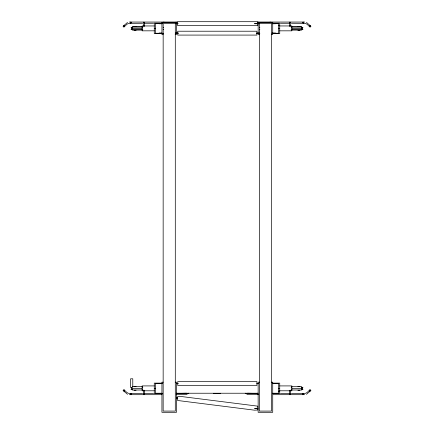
<?xml version="1.0" encoding="UTF-8"?>
<svg xmlns="http://www.w3.org/2000/svg" width="434" height="434" viewBox="0 0 434 434"><rect width="100%" height="100%" fill="white"/><g stroke="black" fill="none" stroke-linecap="round" stroke-linejoin="round"><path stroke-width="0.65" d="M123.522 26.105L123.826 25.579L124.433 25.579M131.404 22.66L130.791 23.268L130.184 22.66M143.432 26.507L143.735 22.134L144.571 22.356L144.348 23.186M176.475 22.964L176.253 22.134L175.423 22.356M124.656 390.942L124.433 390.112L123.603 390.334L123.826 391.164L124.433 391.164M144.652 390.237L144.571 394.387L143.735 394.609L143.513 393.779M176.475 394.387L176.557 393.106M289.348 26.507L289.348 22.66L289.955 22.053L290.568 22.66L290.568 26.507M303.816 22.66L303.209 23.268L302.596 22.66M309.344 25.801L309.567 26.631L310.174 26.631M258.355 394.609L257.747 394.609L257.525 393.779M290.568 390.237L290.265 394.609L289.429 394.387L289.652 393.557M131.741 28.926L131.676 29.431M131.741 388.886L131.676 389.39M302.259 27.857L302.324 27.353M302.259 387.817L302.324 387.312M130.265 22.356L130.791 22.053L131.323 22.356M163.276 22.356L163.808 22.053L164.334 22.356M257.525 22.356L258.051 22.053L258.577 22.356M269.666 22.356L270.192 22.053L270.724 22.356M302.677 22.356L303.209 22.053L303.735 22.356M130.265 393.779L130.791 393.475L131.323 393.779M131.323 394.387L130.791 394.69L130.265 394.387M302.677 393.779L303.209 393.475L303.735 393.779M303.735 394.387L303.209 394.69L302.677 394.387M188.806 393.188L186.11 394.598L176.15 394.69M127.542 22.4L123.061 26.295L123.912 27.168L126.847 24.299L128.659 23.338L142.602 23.268M306.458 394.343L310.939 390.448L310.088 389.575L307.153 392.444L305.341 393.405L291.398 393.475M186.517 393.199L176.15 393.475M309.567 25.579L310.174 25.579L310.478 26.105M256.494 408.269L254.557 408.378L258.165 408.833M129.305 22.053L177.365 22.053M258.463 22.053L304.695 22.053M162.278 23.159L154.271 23.159L154.271 33.624L162.278 33.624M272.389 23.159L279.729 23.159L279.729 33.624L272.389 33.624M144.43 23.268L153.582 23.268M176.15 23.268L177.365 23.268M280.418 23.268L289.57 23.268M291.398 23.268L305.341 23.338L307.153 24.299L310.088 27.168L310.939 26.295L306.458 22.4M162.251 23.512L155.497 23.512L155.497 33.272L162.251 33.272M177.994 23.512L163.157 23.512L163.157 411.079L175.293 411.079L175.293 23.512M254.557 23.512L271.505 23.512L271.505 411.079L259.369 411.079L259.369 23.512M272.047 23.512L278.503 23.512L278.503 33.272L272.047 33.272M159.104 23.756L161.969 23.756M175.293 23.756L177.994 23.756M254.557 23.756L259.369 23.756M272.047 23.756L275.557 23.756M278.503 25.59L279.729 25.59M154.276 25.953L142.168 25.953L142.168 30.83L154.276 30.83M279.724 25.953L291.832 25.953L291.832 30.83L279.724 30.83M134.041 26.458L136.075 26.458M297.925 26.458L299.959 26.458M142.347 26.734L132.283 26.734L132.283 30.049L142.347 30.049M291.653 26.734L301.717 26.734L301.717 30.049L291.653 30.049M132.283 27.049L142.347 27.049M291.653 27.049L301.717 27.049M142.851 27.288L142.195 27.288L142.2 26.903M291.149 27.288L291.805 27.288L291.8 26.903M132.663 27.353L130.997 27.353L131.339 27.624L131.339 29.159L130.997 29.431L132.663 29.431M301.337 27.353L303.003 27.353L302.661 27.624L302.661 29.159L303.003 29.431L301.337 29.431M163.157 27.456L163.645 27.456M259.369 27.456L259.858 27.456M132.283 28.389L142.195 28.389M154.271 28.389L155.605 28.389M278.395 28.389L279.729 28.389M291.805 28.389L301.717 28.389M163.157 29.328L163.645 29.328M259.369 29.328L259.858 29.328M142.851 29.496L142.195 29.496L142.2 29.881M291.149 29.496L291.805 29.496L291.8 29.881M132.283 29.734L142.347 29.734M291.653 29.734L301.717 29.734M134.041 30.326L136.075 30.326M297.925 30.326L299.959 30.326M159.104 33.027L161.969 33.027M175.293 33.027L178.298 33.027M256.668 33.027L259.369 33.027M272.047 33.027L275.557 33.027M163.157 33.272L163.645 33.272M175.293 33.272L178.477 33.272M256.668 33.272L259.858 33.272M163.26 34.492L161.936 34.492L161.936 22.291L176.513 22.291L176.513 34.492L175.19 34.492M259.472 34.492L258.149 34.492L258.149 22.291L272.726 22.291L272.726 34.492L271.396 34.492M163.26 382.17L161.936 382.17L161.936 412.3L176.513 412.3L176.513 382.17L175.19 382.17M259.472 382.17L258.149 382.17L258.149 412.3L272.726 412.3L272.726 382.17L271.396 382.17M162.278 383.119L154.271 383.119L154.271 393.584L162.278 393.584M272.389 383.119L279.729 383.119L279.729 393.584L272.389 393.584M176.513 383.39L177.734 383.39L177.734 381.578L256.928 381.578L256.928 383.39L258.149 383.39M162.251 383.472L155.497 383.472L155.497 393.231L162.251 393.231M176.448 383.472L178.477 383.472M256.879 383.472L258.23 383.472M272.422 383.472L278.503 383.472L278.503 393.231L272.422 393.231M176.513 383.634L177.734 383.634L177.734 385.446L256.928 385.446L256.928 383.634L258.149 383.634M154.276 385.913L142.168 385.913L142.168 390.79L154.276 390.79M279.724 385.913L291.832 385.913L291.832 390.79L279.724 390.79M134.041 386.417L136.075 386.417M297.925 386.417L299.959 386.417M132.283 386.694L142.347 386.694M291.653 386.694L301.717 386.694L301.717 390.009L291.653 390.009M142.851 387.247L142.195 387.247L142.2 386.862M291.149 387.247L291.805 387.247L291.8 386.862M301.337 387.312L303.003 387.312L302.661 387.584L302.661 389.119L303.003 389.39L301.337 389.39M132.636 387.529L130.58 387.529L130.58 378.795L132.782 378.795L132.782 386.857M142.195 388.354L132.283 388.354L132.283 390.009L142.347 390.009M154.271 388.354L155.605 388.354M278.395 388.354L279.729 388.354M291.805 388.354L301.717 388.354M132.663 389.39L130.997 389.39L131.339 389.119L131.339 387.584M142.851 389.455L142.195 389.455L142.2 389.841M291.149 389.455L291.805 389.455L291.8 389.841M134.041 390.285L136.075 390.285M297.925 390.285L299.959 390.285M278.503 391.153L279.729 391.153M176.448 393.231L258.23 393.231M142.602 393.475L128.659 393.405L126.847 392.444L123.912 389.575L123.061 390.448L127.542 394.343M144.43 393.475L153.582 393.475M213.284 393.459L220.716 393.459M257.85 393.475L247.483 393.199M280.418 393.475L289.57 393.475M129.305 394.69L162.121 394.69M258.463 394.69L247.89 394.598L245.194 393.188M273.1 394.69L304.695 394.69M176.513 397.718L177.734 397.869M176.421 398.531L177.549 398.672L177.549 400.479L254.557 410.184L257.785 410.005L257.785 408.801M123.826 26.631L124.433 26.631L124.656 25.801M309.567 391.164L310.174 391.164L310.397 390.334L309.567 390.112L309.344 390.942M289.652 23.186L289.348 22.66M144.348 393.557L144.652 394.083M302.259 28.926L302.324 29.431M302.259 388.886L302.324 389.39M131.741 27.857L131.676 27.353M290.487 393.779L290.568 394.083M176.475 393.779L176.557 394.083M289.348 390.237L289.348 394.083M257.785 23.512L257.785 21.7L177.549 21.7L177.549 23.512M257.785 23.756L257.785 25.568L177.549 25.568L177.549 23.756M257.785 407.96L257.785 406.153L180.783 396.448L177.549 396.627L177.549 398.434M257.443 393.106L257.443 394.083M256.928 33.027L256.928 31.215L177.734 31.215L177.734 33.027M256.928 33.272L256.928 35.083L177.734 35.083L177.734 33.272M176.557 22.66L176.557 23.637M144.652 22.66L144.652 26.507M143.432 390.237L143.432 394.083"/></g></svg>
